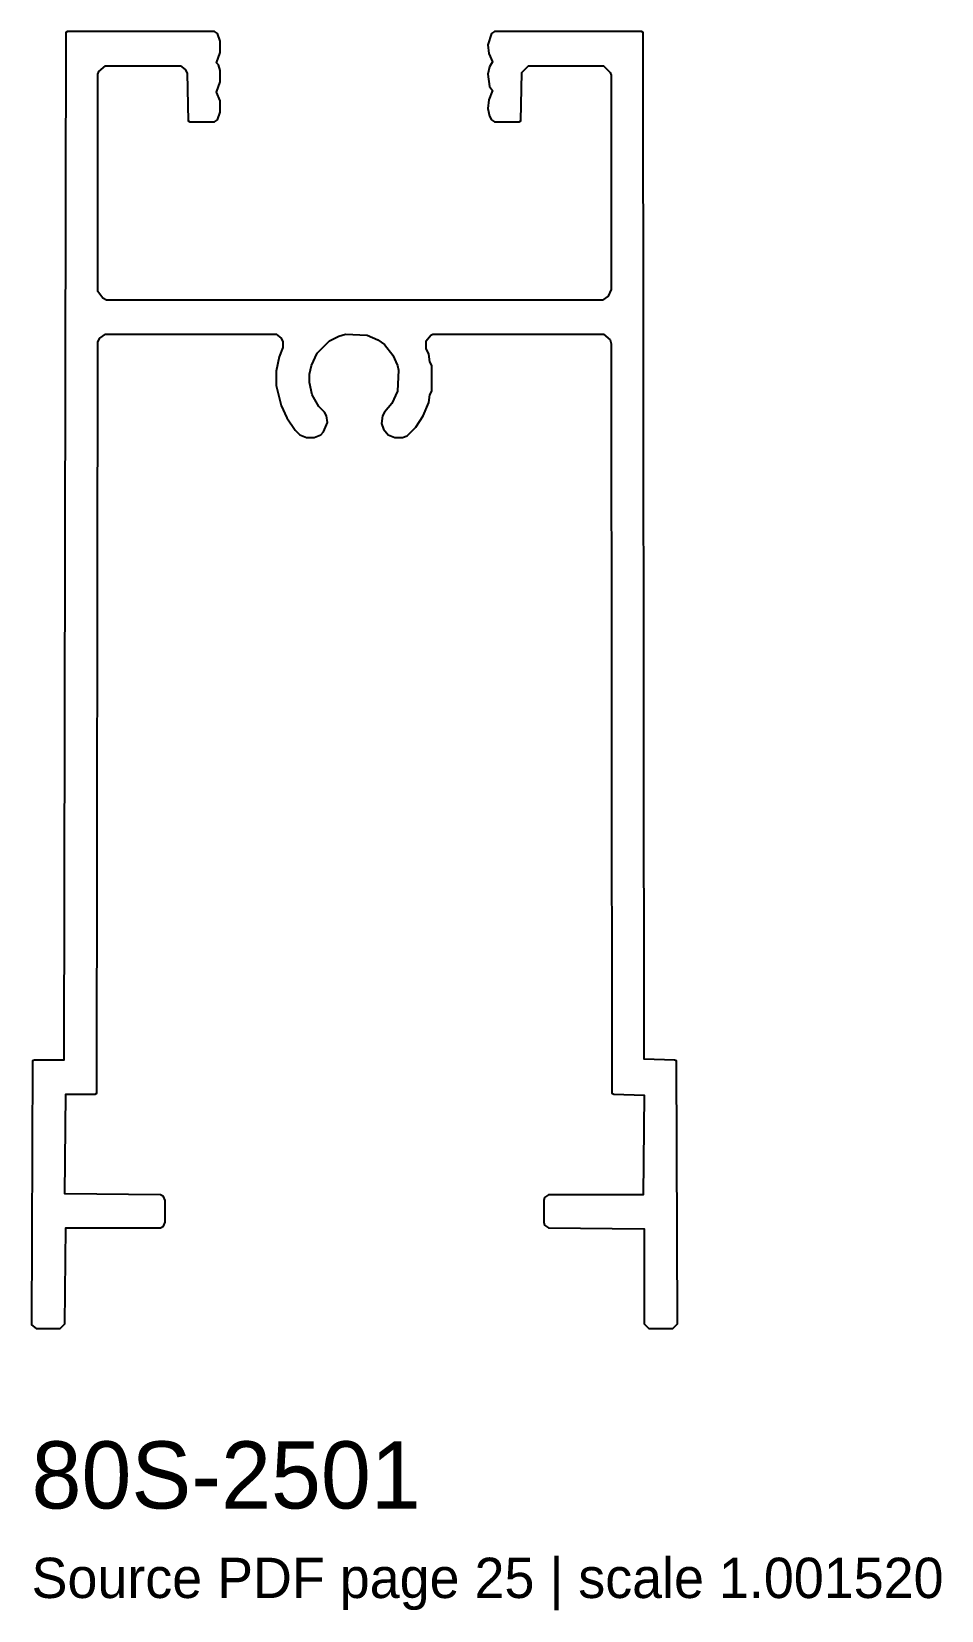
# Model space of a CAD drawing. Header units: millimetres. Extents: x 0 to 40.7, y -12.6 to 58.
import ezdxf

# ---------------------------------------------------------------- set-up
doc = ezdxf.new("R2010")
doc.units = ezdxf.units.MM
doc.layers.add('INFO', color=7, linetype='Continuous')
doc.layers.add('PROFILE', color=7, linetype='Continuous')

msp = doc.modelspace()

# ---------------------------------------------------------------- linework, layer by layer
at = {"layer": 'PROFILE'}
msp.add_lwpolyline([(1.611, 58), (1.526, 57.958), (1.442, 12.041), (0.127, 12.041), (0.042, 11.999), (0, 0.212), (0.212, 0.042), (1.272, 0.042), (1.484, 0.254), (1.526, 4.537), (5.766, 4.537), (5.893, 4.621), (5.978, 4.791), (5.978, 5.766), (5.893, 5.936), (5.766, 6.02), (1.484, 6.063), (1.526, 10.515), (2.841, 10.515), (2.925, 10.557), (2.968, 44.136), (3.053, 44.306), (3.307, 44.475), (10.939, 44.475), (11.151, 44.306), (11.235, 44.136), (11.235, 43.882), (11.066, 43.458), (10.939, 42.822), (10.939, 42.186), (11.151, 41.295), (11.405, 40.744), (11.787, 40.193), (11.999, 39.981), (12.295, 39.854), (12.635, 39.854), (12.931, 39.981), (13.058, 40.108), (13.228, 40.532), (13.186, 40.829), (13.101, 40.999), (12.846, 41.253), (12.55, 41.762), (12.423, 42.313), (12.423, 42.694), (12.507, 43.076), (12.762, 43.627), (13.313, 44.178), (13.737, 44.39), (14.034, 44.475), (15.009, 44.433), (15.475, 44.221), (15.772, 44.009), (16.154, 43.542), (16.365, 43.076), (16.408, 42.864), (16.365, 41.931), (16.111, 41.38), (15.772, 40.999), (15.687, 40.829), (15.645, 40.49), (15.73, 40.235), (15.942, 39.981), (16.238, 39.854), (16.577, 39.854), (16.789, 39.939), (17.171, 40.32), (17.51, 40.829), (17.765, 41.423), (17.807, 41.762), (17.892, 41.931), (17.892, 43.076), (17.807, 43.246), (17.765, 43.585), (17.637, 43.839), (17.637, 44.178), (17.849, 44.433), (17.934, 44.475), (25.566, 44.475), (25.863, 44.221), (25.905, 44.051), (25.947, 10.557), (26.032, 10.515), (27.389, 10.472), (27.346, 6.02), (23.107, 6.02), (22.937, 5.893), (22.895, 5.766), (22.895, 4.791), (22.937, 4.664), (23.107, 4.537), (27.389, 4.494), (27.389, 0.254), (27.601, 0.042), (28.661, 0.042), (28.873, 0.254), (28.83, 11.999), (28.746, 12.041), (27.389, 12.083), (27.346, 57.958), (27.262, 58), (20.69, 58), (20.563, 57.915), (20.393, 57.406), (20.436, 57.025), (20.605, 56.643), (20.478, 56.431), (20.393, 56.092), (20.478, 55.541), (20.605, 55.371), (20.436, 54.947), (20.393, 54.566), (20.478, 54.227), (20.563, 54.057), (20.69, 53.972), (21.792, 53.972), (21.877, 54.015), (21.92, 56.177), (22.216, 56.474), (25.566, 56.474), (25.863, 56.177), (25.905, 56.05), (25.905, 46.468), (25.778, 46.171), (25.523, 46.001), (3.349, 46.001), (3.18, 46.086), (2.968, 46.383), (2.968, 56.092), (3.01, 56.219), (3.307, 56.474), (6.656, 56.474), (6.868, 56.304), (6.953, 56.135), (6.996, 54.015), (7.08, 53.972), (8.183, 53.972), (8.31, 54.057), (8.437, 54.396), (8.437, 54.905), (8.268, 55.287), (8.437, 55.753), (8.437, 56.262), (8.352, 56.516), (8.268, 56.601), (8.437, 57.067), (8.437, 57.576), (8.31, 57.915), (8.183, 58)], close=True, dxfattribs=at)

# ---------------------------------------------------------------- texts
at = {"layer": 'INFO'}
for s, height, p in [('80S-2501', 3, (0, -8)), ('Source PDF page 25 | scale 1.001520', 1.8, (0, -12))]:
    msp.add_text(s, height=height, dxfattribs=at).set_placement(p)

doc.saveas('drawing.dxf')
